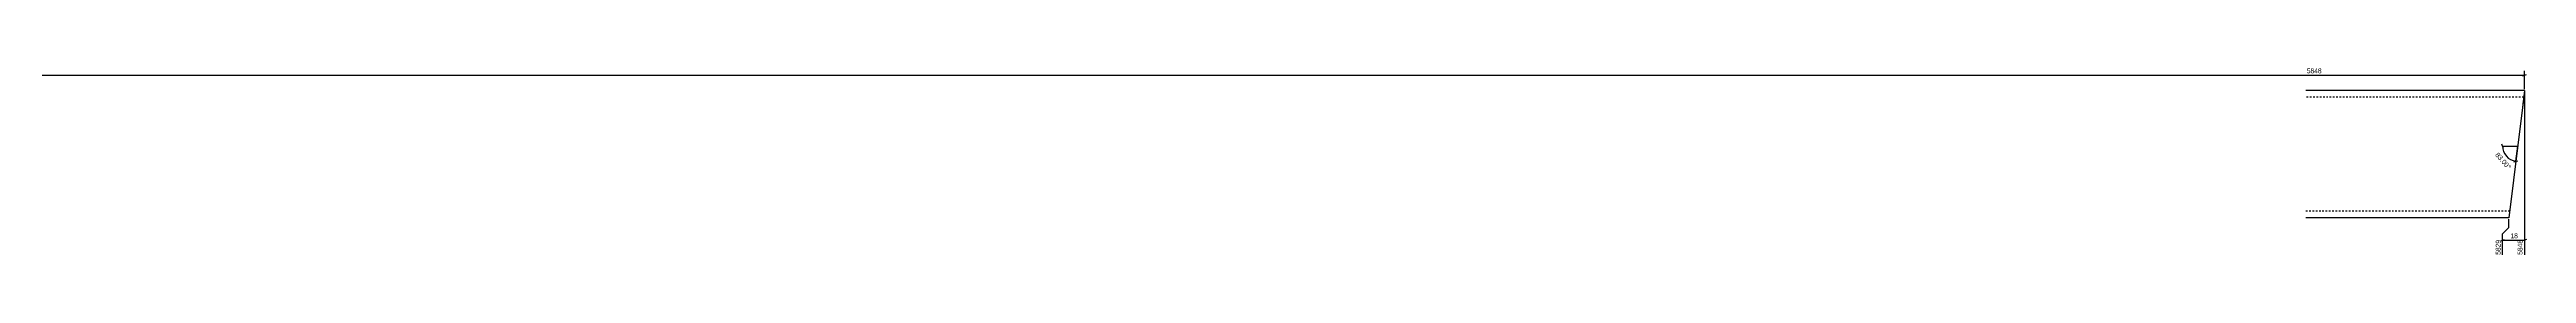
# Model space of a CAD drawing. Header units: millimetres. Extents: x 4 to 5857, y 3 to 225.
# Drawn here: x 2931 to 5857, y 3 to 225 of the extents above; entities that cross this region are included whole.
import ezdxf

# ---------------------------------------------------------------- set-up
doc = ezdxf.new("R2010")
doc.units = ezdxf.units.MM
doc.linetypes.add('DXK_LINE_DOT2', pattern=[3.9198, 1.9599, -1.9599])
doc.layers.add('MÅLSÆTNING', color=7, linetype='Continuous')
doc.layers.add('STÅL', color=7, linetype='Continuous')
doc.styles.add('Arial Narrow', font='ARIALN.TTF', dxfattribs={"height": 0.2})

msp = doc.modelspace()

# ---------------------------------------------------------------- linework, layer by layer
at = {"layer": 'MÅLSÆTNING', "color": 7, "linetype": 'Continuous'}
for p, q in [((6.8, 216), (5854.6, 216)), ((5852.4, 215.1), (5856.9, 216.9)), ((5854.6, 199.5), (5854.6, 221.3)), ((5854.5, 196.5), (5844.4, 114.7)), ((5854.6, 196.5), (5854.6, 4.5)), ((5829.5, 130.3), (5827.7, 134.8)), ((5828.6, 132.6), (5846.6, 132.6)), ((5844.4, 114.7), (5846.6, 132.6)), ((5842.1, 114.1), (5846.8, 115.3)), ((5828.7, 29.2), (5836.2, 36.7)), ((5836.2, 36.7), (5836.2, 46.5)), ((5826.5, 20.8), (5831, 22.6)), ((5828.7, 4.5), (5828.7, 29.2)), ((5828.7, 21.7), (5854.6, 21.7)), ((5856.9, 22.6), (5852.4, 20.8))]:
    msp.add_line(p, q, dxfattribs=at)
msp.add_arc((5846.6, 132.6), 18, 180, 263, dxfattribs=at)
at = {"layer": 'STÅL', "color": 2, "linetype": 'Continuous'}
for p, q in [((5854.6, 198), (5596.2, 198)), ((5852.2, 178), (5836.2, 48)), ((5854.6, 198), (5852.2, 178)), ((5836.2, 48), (5596.2, 48))]:
    msp.add_line(p, q, dxfattribs=at)
at = {"layer": 'STÅL', "color": 7, "linetype": 'DXK_LINE_DOT2'}
for p, q in [((5853.7, 190), (5596.2, 190)), ((5854.5, 196.4), (5852.2, 178)), ((5837.2, 56), (5596.2, 56)), ((5837.2, 56), (5837.3, 56.9))]:
    msp.add_line(p, q, dxfattribs=at)

# ---------------------------------------------------------------- next in the draw order: wipeouts: each hides what was drawn before it
at = {"color": 0}
for points in [[(5613.2, 217.1), (5613.2, 225.5), (5596.2, 225.5), (5596.2, 217.1)], [(5832.5, 105.4), (5838.8, 110.9), (5824.2, 127.5), (5817.9, 121.9)], [(5846.5, 22.8), (5846.5, 31.2), (5836.8, 31.2), (5836.8, 22.8)]]:
    msp.add_wipeout(points, dxfattribs=at).dxf.layer = 'MÅLSÆTNING'

# ---------------------------------------------------------------- next in the draw order: texts
at = {"layer": 'MÅLSÆTNING', "color": 3, "style": 'Arial Narrow'}
msp.add_text('5848', height=5.73, dxfattribs=at).set_placement((5597.4, 218.3))
msp.add_text('83.00°', height=5.73, rotation=-48.5009, dxfattribs=at).set_placement((5819.6, 121.8))

# ---------------------------------------------------------------- next in the draw order: wipeouts: each hides what was drawn before it
at = {"color": 0, "linetype": 'Continuous'}
for points in [[(5827.5, 20.3), (5819.1, 20.3), (5819.1, 3.3), (5827.5, 3.3)], [(5853.4, 20.3), (5845, 20.3), (5845, 3.3), (5853.4, 3.3)]]:
    msp.add_wipeout(points, dxfattribs=at).dxf.layer = 'MÅLSÆTNING'

# ---------------------------------------------------------------- next in the draw order: texts
at = {"layer": 'MÅLSÆTNING', "color": 3, "style": 'Arial Narrow'}
msp.add_text('18', height=5.73, dxfattribs=at).set_placement((5838, 24))
at = {"layer": 'MÅLSÆTNING', "color": 3, "linetype": 'Continuous', "style": 'Arial Narrow'}
for s, p in [('5829', (5826.3, 4.5)), ('5848', (5852.2, 4.5))]:
    msp.add_text(s, height=5.73, rotation=90.0002, dxfattribs=at).set_placement(p)

doc.saveas('drawing.dxf')
